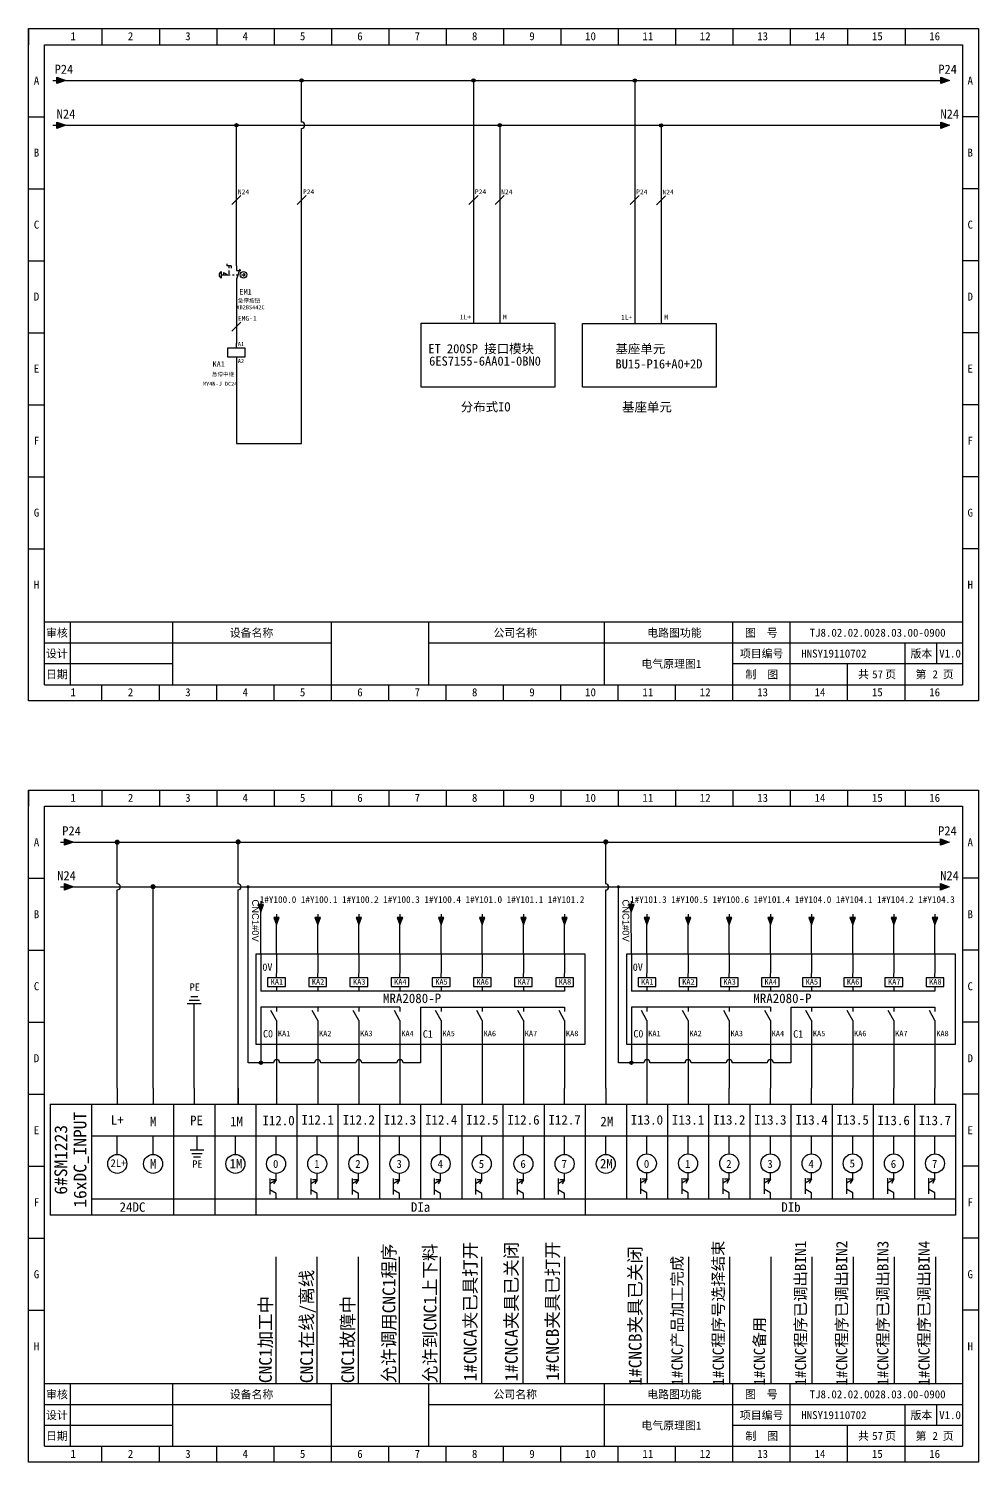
# Model space of a CAD drawing. Header units: millimetres. Extents: x 914 to 910632, y -176 to 682692.
# Drawn here: x 3571.5 to 3868.5, y 3539.4 to 3987.4 of the extents above; entities that cross this region are included whole.
import ezdxf
from ezdxf.enums import TextEntityAlignment as Align

# ---------------------------------------------------------------- set-up
doc = ezdxf.new("R2010")
doc.units = ezdxf.units.MM
doc.layers.add('0 @ 1', color=7, linetype='Continuous')
doc.layers.add('EPLAN300', color=5, linetype='Continuous', lineweight=25)
doc.layers.add('EPLAN311', color=1, linetype='Continuous', lineweight=25)
doc.styles.get("Standard").update_dxf_attribs({"font": 'arial.ttf'})
doc.styles.add('宋体', font='')
doc.styles.get('宋体').set_extended_font_data('宋体')

# ---------------------------------------------------------------- blocks, each defined once
blk = doc.blocks.new('EPLSYM_LibrarySPECIAL_Symbol8_Variant0_Placement1')
at = {"linetype": 'Continuous', "lineweight": 25, "ltscale": 4}
blk.add_hatch(color=1, dxfattribs=at).paths.add_polyline_path([(-0.75, 1), (2, 0), (-0.75, -1)], flags=0)
at = {"color": 1, "linetype": 'Continuous', "lineweight": 25, "ltscale": 4}
blk.add_line((-2, 0), (-0.75, 0), dxfattribs=at)
blk.add_lwpolyline([(-0.75, 1), (2, 0), (-0.75, -1)], close=True, dxfattribs=at)
at = {"color": 5}
blk.add_attdef('70_20010', text='', height=2.85, dxfattribs=at).set_placement((3, 0), align=Align.MIDDLE_LEFT)
at = {"color": 73}
for tag, p in [('70_24350', (33.76, 0)), ('70_24300', (72.31, 0))]:
    blk.add_attdef(tag, text='', height=2.06, dxfattribs=at).set_placement(p, align=Align.MIDDLE_LEFT)
blk = doc.blocks.new('*U235')
blk.add_line((0, 0.14), (0, 5.8))
blk.add_circle((0, -2.83), 2.97)
blk = doc.blocks.new('*U236')
at = {"color": 0, "linetype": 'ByBlock', "lineweight": -2, "transparency": 16777216}
for p in [(0, 0), (12.87, 0)]:
    blk.add_blockref('*U235', p, dxfattribs=at)
blk = doc.blocks.new('急停按钮')
at = {"layer": 'EPLAN300', "color": 5, "linetype": 'Continuous', "lineweight": 25, "ltscale": 4}
for p, q in [((-3.04, 6.3), (-3.04, 5.6)), ((-1.64, 5.6), (-3.04, 5.6)), ((-2.34, 4.9), (-2.34, 5.6)), ((-1.64, 5.6), (-1.64, 4.9)), ((1.05, 4.55), (0, 1.4)), ((-4.79, 3.85), (-4.79, 1.75)), ((-4.79, 2.8), (-1.99, 2.8)), ((-4.09, 3.5), (-2.69, 2.8)), ((-4.09, 3.5), (-4.09, 2.8)), ((-2.34, 3.15), (-2.34, 4.2)), ((-1.29, 2.8), (-0.76, 2.8)), ((-0.06, 2.8), (0.46, 2.8)), ((0, 4.2), (1.4, 4.2)), ((1.62, 2.8), (2.8, 2.8)), ((2.27, 3.32), (2.8, 2.8)), ((2.8, 2.8), (2.27, 2.27))]:
    blk.add_line(p, q, dxfattribs=at)
at = {"layer": 'EPLAN300', "color": 5, "linetype": 'Continuous', "lineweight": 25}
for p, q in [((0, 5.6), (0, 4.2)), ((0, 1.4), (0, 0))]:
    blk.add_line(p, q, dxfattribs=at)
at = {"layer": 'EPLAN300', "color": 5, "linetype": 'Continuous', "lineweight": 25, "ltscale": 4}
blk.add_circle((2.21, 2.8), 1.05, dxfattribs=at)
blk.add_arc((-4.37, 2.8), 1.13, 111.5448, 248.4552, dxfattribs=at)
at = {"color": 0, "style": '宋体'}
for tag, p in [('01', (0.42, 4.87)), ('02', (0.42, -0.54)), ('04', (0.42, -9.16)), ('05', (0.42, -11.32))]:
    blk.add_attdef(tag, p, '', height=1.26, dxfattribs=at)
at = {"color": 5, "style": '宋体'}
blk.add_attdef('03', (0.42, -7.01), '', height=1.75, dxfattribs=at)
blk = doc.blocks.new('继电器线圈')
at = {"color": 5, "linetype": 'Continuous', "lineweight": 25}
for p, q in [((0, 4.2), (0, 5.6)), ((0, 1.4), (0, 0))]:
    blk.add_line(p, q, dxfattribs=at)
blk.add_lwpolyline([(-2.8, 1.4), (2.8, 1.4), (2.8, 4.2), (-2.8, 4.2)], close=True, dxfattribs=at)
at = {"color": 0, "style": '宋体'}
for tag, p in [('01', (0.42, 4.87)), ('02', (0.42, -0.54)), ('04', (0.65, -7)), ('05', (0.65, -9.16))]:
    blk.add_attdef(tag, p, '', height=1.26, dxfattribs=at)
at = {"color": 5, "style": '宋体'}
blk.add_attdef('03', (0.42, -4.85), '', height=1.75, dxfattribs=at)
blk = doc.blocks.new('常开触点')
at = {"color": 5, "linetype": 'Continuous', "lineweight": 25}
for p, q in [((0, 0), (0, -1.39)), ((0, 0), (0, -1.39)), ((0, -4.16), (0, -5.54)), ((0, -4.16), (0, -5.54))]:
    blk.add_line(p, q, dxfattribs=at)
at = {"color": 5, "linetype": 'Continuous', "lineweight": 25, "ltscale": 4}
blk.add_line((0, -4.16), (-1.73, -1.04), dxfattribs=at)
blk.add_line((0, -4.16), (-1.73, -1.04), dxfattribs=at)
at = {"color": 0}
blk.add_attdef('13', text='', height=1.25, dxfattribs=at).set_placement((0.42, -0.97), align=Align.BOTTOM_LEFT)
blk.add_attdef('14', text='', height=1.25, dxfattribs=at).set_placement((0.42, -4.82), align=Align.TOP_LEFT)
at = {"color": 5, "style": '宋体'}
blk.add_attdef('KA', (0.42, -9.12), '', height=1.74, dxfattribs=at)
blk = doc.blocks.new('继电器模组8')
for p, q in [((-4.87, 28.09), (-4.87, 16.54)), ((0, 28.09), (0, 22.09)), ((12.87, 28.09), (12.87, 22.09)), ((25.74, 28.09), (25.74, 22.09)), ((38.61, 28.09), (38.61, 22.09)), ((51.48, 28.09), (51.48, 22.09)), ((64.35, 28.09), (64.35, 22.09)), ((77.22, 28.09), (77.22, 22.09)), ((90.09, 28.09), (90.09, 22.09)), ((-4.87, 11.54), (-4.87, 0)), ((45.05, 11.54), (45.05, 0)), ((0, 6), (0, 0)), ((12.87, 6), (12.87, 0)), ((25.74, 6), (25.74, 0)), ((38.61, 6), (38.61, 0)), ((51.48, 6), (51.48, 0)), ((64.35, 6), (64.35, 0)), ((77.22, 6), (77.22, 0)), ((90.09, 6), (90.09, 0))]:
    blk.add_line(p, q)
at = {"linetype": 'ByBlock'}
for p, q in [((90.09, 16.54), (-4.87, 16.54)), ((38.61, 11.54), (-4.87, 11.54)), ((45.05, 11.54), (90.09, 11.54))]:
    blk.add_line(p, q, dxfattribs=at)
blk.add_lwpolyline([(-6.43, 0), (96.53, 0), (96.53, 28.09), (-6.43, 28.09)], close=True, dxfattribs=at)
ref = blk.add_blockref('继电器线圈', (0, 16.54), dxfattribs=dict(xscale=0.99, yscale=0.99, zscale=0.99))
ref.add_attrib('03', 'KA1', (-1.83, 18.56), dxfattribs={"color": 5, "height": 1.736, "style": '宋体'})
ref = blk.add_blockref('继电器线圈', (12.87, 16.54), dxfattribs=dict(xscale=0.99, yscale=0.99, zscale=0.99))
ref.add_attrib('03', 'KA2', (11.04, 18.56), dxfattribs={"color": 5, "height": 1.736, "style": '宋体'})
ref = blk.add_blockref('继电器线圈', (25.74, 16.54), dxfattribs=dict(xscale=0.99, yscale=0.99, zscale=0.99))
ref.add_attrib('03', 'KA3', (23.91, 18.56), dxfattribs={"color": 5, "height": 1.736, "style": '宋体'})
ref = blk.add_blockref('继电器线圈', (38.61, 16.54), dxfattribs=dict(xscale=0.99, yscale=0.99, zscale=0.99))
ref.add_attrib('03', 'KA4', (36.78, 18.56), dxfattribs={"color": 5, "height": 1.736, "style": '宋体'})
ref = blk.add_blockref('继电器线圈', (51.48, 16.54), dxfattribs=dict(xscale=0.99, yscale=0.99, zscale=0.99))
ref.add_attrib('03', 'KA5', (49.65, 18.56), dxfattribs={"color": 5, "height": 1.736, "style": '宋体'})
ref = blk.add_blockref('继电器线圈', (64.35, 16.54), dxfattribs=dict(xscale=0.99, yscale=0.99, zscale=0.99))
ref.add_attrib('03', 'KA6', (62.52, 18.56), dxfattribs={"color": 5, "height": 1.736, "style": '宋体'})
ref = blk.add_blockref('继电器线圈', (77.22, 16.54), dxfattribs=dict(xscale=0.99, yscale=0.99, zscale=0.99))
ref.add_attrib('03', 'KA7', (75.39, 18.56), dxfattribs={"color": 5, "height": 1.736, "style": '宋体'})
ref = blk.add_blockref('继电器线圈', (90.09, 16.54), dxfattribs=dict(xscale=0.99, yscale=0.99, zscale=0.99))
ref.add_attrib('03', 'KA8', (88.26, 18.56), dxfattribs={"color": 5, "height": 1.736, "style": '宋体'})
ref = blk.add_blockref('常开触点', (0, 11.54), dxfattribs=at)
ref.add_attrib('KA', 'KA1', (0.41, 2.43), dxfattribs={"color": 5, "height": 1.736, "style": '宋体'})
ref = blk.add_blockref('常开触点', (12.87, 11.54), dxfattribs=at)
ref.add_attrib('KA', 'KA2', (13.28, 2.43), dxfattribs={"color": 5, "height": 1.736, "style": '宋体'})
ref = blk.add_blockref('常开触点', (25.74, 11.54), dxfattribs=at)
ref.add_attrib('KA', 'KA3', (26.15, 2.43), dxfattribs={"color": 5, "height": 1.736, "style": '宋体'})
ref = blk.add_blockref('常开触点', (38.61, 11.54), dxfattribs=at)
ref.add_attrib('KA', 'KA4', (39.02, 2.43), dxfattribs={"color": 5, "height": 1.736, "style": '宋体'})
ref = blk.add_blockref('常开触点', (51.48, 11.54), dxfattribs=at)
ref.add_attrib('KA', 'KA5', (51.89, 2.43), dxfattribs={"color": 5, "height": 1.736, "style": '宋体'})
ref = blk.add_blockref('常开触点', (64.35, 11.54), dxfattribs=at)
ref.add_attrib('KA', 'KA6', (64.76, 2.43), dxfattribs={"color": 5, "height": 1.736, "style": '宋体'})
ref = blk.add_blockref('常开触点', (77.22, 11.54), dxfattribs=at)
ref.add_attrib('KA', 'KA7', (77.63, 2.43), dxfattribs={"color": 5, "height": 1.736, "style": '宋体'})
ref = blk.add_blockref('常开触点', (90.09, 11.54), dxfattribs=at)
ref.add_attrib('KA', 'KA8', (90.5, 2.43), dxfattribs={"color": 5, "height": 1.736, "style": '宋体'})
at = {"style": '宋体'}
for s, width, insert, char_height, attachment_point in [('0V', 3.0901, (-4.42, 25.18), 2.31, 1), ('MRA2080-P', 2.5259, (42.38, 14.25), 2.97, 5), ('C0', 3.0901, (-4.24, 4.36), 2.31, 1), ('C1', 3.0901, (45.74, 4.3), 2.31, 1)]:
    blk.add_mtext_dynamic_manual_height_columns(s, width=width, gutter_width=12.5, heights=[0], dxfattribs=dict(at, insert=insert, char_height=char_height, attachment_point=attachment_point))
blk = doc.blocks.new('箭头下')
at = {"layer": 'EPLAN311', "linetype": 'Continuous', "lineweight": 25, "ltscale": 4}
blk.add_hatch(color=1, dxfattribs=at).paths.add_polyline_path([(-0.7, -0.875), (0, -2.8), (0.7, -0.875)], flags=0)
at = {"layer": 'EPLAN311', "color": 1, "linetype": 'Continuous', "lineweight": 25, "ltscale": 4}
blk.add_line((0, 0), (0, -0.875), dxfattribs=at)
blk.add_lwpolyline([(-0.7, -0.875), (0, -2.8), (0.7, -0.875)], close=True, dxfattribs=at)
at = {"color": 5}
blk.add_attdef('70_20010', text='', height=1.7535, dxfattribs=at).set_placement((0, -3.8507), align=Align.TOP_CENTER)
blk = doc.blocks.new('*U388')
blk.add_line((-2.5, 0), (2.5, 0))
blk = doc.blocks.new('*U389')
at = {"color": 0, "linetype": 'ByBlock', "lineweight": -2, "transparency": 16777216}
for p in [(0, 0), (0, -22.5), (0, -45), (0, -67.5), (0, -90), (0, -112.5), (0, -135)]:
    blk.add_blockref('*U388', p, dxfattribs=at)
blk = doc.blocks.new('*U390')
blk.add_line((-2.5, 0), (2.5, 0))
blk = doc.blocks.new('*U391')
at = {"color": 0, "linetype": 'ByBlock', "lineweight": -2, "transparency": 16777216}
for p in [(0, 0), (0, -22.5), (0, -45), (0, -67.5), (0, -90), (0, -112.5), (0, -135)]:
    blk.add_blockref('*U390', p, dxfattribs=at)
blk = doc.blocks.new('制图图框')
for p, q in [((-2700.08, 789.32), (-2403.08, 789.32)), ((-2700.08, 579.32), (-2700.08, 789.32)), ((-2700.08, 789.32), (-2700.08, 784.32)), ((-2700.08, 789.32), (-2695.08, 789.32)), ((-2677.15, 789.32), (-2677.15, 784.32)), ((-2659.21, 789.32), (-2659.21, 784.32)), ((-2641.27, 789.32), (-2641.27, 784.32)), ((-2623.33, 789.32), (-2623.33, 784.32)), ((-2605.4, 789.32), (-2605.4, 784.32)), ((-2587.46, 789.32), (-2587.46, 784.32)), ((-2569.52, 789.32), (-2569.52, 784.32)), ((-2551.58, 789.32), (-2551.58, 784.32)), ((-2533.65, 789.32), (-2533.65, 784.32)), ((-2515.71, 789.32), (-2515.71, 784.32)), ((-2497.77, 789.32), (-2497.77, 784.32)), ((-2479.83, 789.32), (-2479.83, 784.32)), ((-2461.9, 789.32), (-2461.9, 784.32)), ((-2443.96, 789.32), (-2443.96, 784.32)), ((-2426.02, 789.32), (-2426.02, 784.32)), ((-2403.08, 789.32), (-2403.08, 579.32)), ((-2403.08, 789.32), (-2403.08, 784.32)), ((-2695.08, 784.32), (-2408.08, 784.32)), ((-2695.08, 584.32), (-2695.08, 784.32)), ((-2408.08, 784.32), (-2408.08, 584.32)), ((-2408.08, 603.82), (-2695.08, 603.82)), ((-2687.08, 603.82), (-2687.08, 584.32)), ((-2655.08, 603.82), (-2655.08, 584.32)), ((-2655.08, 603.82), (-2655.08, 584.32)), ((-2605.4, 579.32), (-2605.4, 603.82)), ((-2575.08, 603.82), (-2575.08, 584.32)), ((-2575.08, 603.82), (-2575.08, 584.32)), ((-2575.08, 603.82), (-2575.08, 584.32)), ((-2520.08, 603.82), (-2520.08, 584.32)), ((-2479.83, 579.32), (-2479.83, 603.82)), ((-2461.9, 579.32), (-2461.9, 603.82)), ((-2655.08, 597.32), (-2695.08, 597.32)), ((-2605.4, 597.32), (-2655.08, 597.32)), ((-2408.08, 597.32), (-2575.08, 597.32)), ((-2426.02, 579.32), (-2426.02, 597.32)), ((-2416.18, 597.32), (-2416.18, 590.82)), ((-2655.08, 590.82), (-2695.08, 590.82)), ((-2408.08, 590.82), (-2479.83, 590.82)), ((-2443.96, 579.32), (-2443.96, 590.82)), ((-2695.08, 584.32), (-2408.08, 584.32)), ((-2677.15, 579.32), (-2677.15, 584.32)), ((-2659.21, 579.32), (-2659.21, 584.32)), ((-2641.27, 579.32), (-2641.27, 584.32)), ((-2623.33, 579.32), (-2623.33, 584.32)), ((-2587.46, 579.32), (-2587.46, 584.32)), ((-2569.52, 579.32), (-2569.52, 584.32)), ((-2551.58, 579.32), (-2551.58, 584.32)), ((-2533.65, 579.32), (-2533.65, 584.32)), ((-2515.71, 579.32), (-2515.71, 584.32)), ((-2497.77, 579.32), (-2497.77, 584.32)), ((-2403.08, 579.32), (-2700.08, 579.32))]:
    blk.add_line(p, q)
blk.add_blockref('*U389', (-2697.58, 761.82))
at = {"xscale": -1}
blk.add_blockref('*U391', (-2405.58, 761.82), dxfattribs=at)
at = {"style": '宋体'}
for s, p in [('1', (-2687.01, 785.71)), ('2', (-2669.07, 785.71)), ('3', (-2651.13, 785.71)), ('4', (-2633.2, 785.71)), ('5', (-2615.26, 785.71)), ('6', (-2597.32, 785.71)), ('7', (-2579.38, 785.71)), ('8', (-2561.45, 785.71)), ('9', (-2543.51, 785.71)), ('10', (-2526.07, 785.71)), ('11', (-2508.13, 785.71)), ('12', (-2490.2, 785.71)), ('13', (-2472.26, 785.71)), ('14', (-2454.32, 785.71)), ('15', (-2436.38, 785.71)), ('16', (-2418.45, 785.71)), ('A', (-2698.47, 771.84)), ('A', (-2406.47, 771.84)), ('B', (-2698.47, 749.34)), ('B', (-2406.47, 749.34)), ('C', (-2698.47, 726.84)), ('C', (-2406.47, 726.84)), ('D', (-2698.47, 704.34)), ('D', (-2406.47, 704.34)), ('E', (-2698.47, 681.84)), ('E', (-2406.47, 681.84)), ('F', (-2698.47, 659.34)), ('F', (-2406.47, 659.34)), ('G', (-2698.47, 636.84)), ('G', (-2406.47, 636.84)), ('H', (-2698.47, 614.34)), ('H', (-2406.47, 614.34)), ('审核', (-2694.65, 599.29)), ('设备名称', (-2637.2, 599.28)), ('公司名称', (-2554.73, 599.29)), ('电路图功能', (-2506.66, 599.29)), ('图  号', (-2476.05, 599.3)), ('设计', (-2694.66, 592.79)), ('项目编号', (-2477.68, 592.79)), ('版本', (-2424.3, 592.79)), ('日期', (-2694.66, 586.29)), ('制  图', (-2475.91, 586.28)), ('共   页', (-2440.72, 586.31)), ('第   页', (-2422.72, 586.3)), ('1', (-2687.01, 580.71)), ('2', (-2669.07, 580.71)), ('3', (-2651.13, 580.71)), ('4', (-2633.2, 580.71)), ('5', (-2615.26, 580.71)), ('6', (-2597.32, 580.71)), ('7', (-2579.38, 580.71)), ('8', (-2561.45, 580.71)), ('9', (-2543.51, 580.71)), ('10', (-2526.07, 580.71)), ('11', (-2508.13, 580.71)), ('12', (-2490.2, 580.71)), ('13', (-2472.26, 580.71)), ('14', (-2454.32, 580.71)), ('15', (-2436.38, 580.71)), ('16', (-2418.45, 580.71))]:
    blk.add_text(s, height=2.5, dxfattribs=at).set_placement(p)

msp = doc.modelspace()

# ---------------------------------------------------------------- hatches: boundary and pattern name
at = {"layer": 'EPLAN311', "ltscale": 4}
h = msp.add_hatch(color=1, dxfattribs=at)
edge = h.paths.add_edge_path()
edge.add_arc((3656.858, 3971.241), 0.52, 0, 360)
h = msp.add_hatch(color=1, dxfattribs=at)
edge = h.paths.add_edge_path()
edge.add_arc((3710.623, 3971.24), 0.52, 0, 360)
h = msp.add_hatch(color=1, dxfattribs=at)
edge = h.paths.add_edge_path()
edge.add_arc((3761.06, 3971.2), 0.52, 0, 360)
h = msp.add_hatch(color=1, dxfattribs=at)
edge = h.paths.add_edge_path()
edge.add_arc((3636.492, 3957.236), 0.52, 0, 360)
h = msp.add_hatch(color=1, dxfattribs=at)
edge = h.paths.add_edge_path()
edge.add_arc((3718.85, 3957.236), 0.52, 0, 360)
h = msp.add_hatch(color=1, dxfattribs=at)
edge = h.paths.add_edge_path()
edge.add_arc((3769.288, 3957.196), 0.52, 0, 360)
h = msp.add_hatch(color=0, dxfattribs=at)
edge = h.paths.add_edge_path()
edge.add_arc((3599.216, 3733.188), 0.81, 0, 360)
h = msp.add_hatch(color=0, dxfattribs=at)
edge = h.paths.add_edge_path()
edge.add_arc((3636.999, 3733.286), 0.81, 0, 360)
h = msp.add_hatch(color=0, dxfattribs=at)
edge = h.paths.add_edge_path()
edge.add_arc((3751.979, 3733.282), 0.81, 0, 360)
h = msp.add_hatch(color=0, dxfattribs=at)
edge = h.paths.add_edge_path()
edge.add_arc((3610.41, 3719.288), 0.81, 0, 360)
h = msp.add_hatch(color=1, dxfattribs=at)
edge = h.paths.add_edge_path()
edge.add_arc((3640.119, 3719.244), 0.52, 0, 360)
h = msp.add_hatch(color=1, dxfattribs=at)
edge = h.paths.add_edge_path()
edge.add_arc((3755.949, 3719.244), 0.52, 0, 360)
h = msp.add_hatch(color=0, dxfattribs=at)
edge = h.paths.add_edge_path()
edge.add_arc((3644.152, 3664.276), 0.52, 0, 360)
h = msp.add_hatch(color=0, dxfattribs=at)
edge = h.paths.add_edge_path()
edge.add_arc((3759.982, 3664.276), 0.52, 0, 360)

# ---------------------------------------------------------------- linework, layer by layer
at = {"color": 0}
for p, q in [((3583.09, 3971.243), (3855.471, 3971.236)), ((3710.623, 3971.24), (3710.617, 3895.351)), ((3761.06, 3971.2), (3761.055, 3895.312)), ((3583.109, 3957.236), (3855.471, 3957.236)), ((3585.502, 3733.25), (3855.406, 3733.25)), ((3599.214, 3720.205), (3599.214, 3733.23)), ((3637.003, 3720.205), (3637.003, 3733.241)), ((3751.984, 3720.201), (3751.984, 3733.238)), ((3585.484, 3719.243), (3855.406, 3719.25)), ((3599.214, 3656.307), (3599.214, 3718.295)), ((3610.414, 3656.307), (3610.414, 3719.244)), ((3610.414, 3656.469), (3610.414, 3718.454)), ((3637.003, 3656.31), (3637.003, 3718.295)), ((3644.152, 3698.224), (3644.151, 3711.381)), ((3759.982, 3698.224), (3759.981, 3711.381)), ((3649.022, 3698.225), (3649.022, 3707.328)), ((3661.892, 3698.225), (3661.892, 3707.328)), ((3674.762, 3698.225), (3674.762, 3707.328)), ((3687.632, 3698.225), (3687.632, 3707.328)), ((3700.502, 3698.225), (3700.502, 3707.328)), ((3713.372, 3698.225), (3713.372, 3707.328)), ((3726.242, 3698.225), (3726.242, 3707.328)), ((3739.112, 3698.225), (3739.112, 3707.328)), ((3764.852, 3698.225), (3764.852, 3707.328)), ((3777.722, 3698.225), (3777.722, 3707.328)), ((3790.592, 3698.225), (3790.592, 3707.328)), ((3803.462, 3698.225), (3803.462, 3707.328)), ((3816.332, 3698.225), (3816.332, 3707.328)), ((3829.202, 3698.225), (3829.202, 3707.328)), ((3842.072, 3698.225), (3842.072, 3707.328)), ((3854.942, 3698.225), (3854.942, 3707.328)), ((3623.284, 3656.307), (3623.284, 3682.796)), ((3644.152, 3670.139), (3644.152, 3664.276)), ((3649.024, 3670.139), (3649.024, 3656.307)), ((3661.894, 3670.139), (3661.894, 3656.307)), ((3674.764, 3670.139), (3674.764, 3656.307)), ((3687.634, 3670.139), (3687.634, 3656.307)), ((3694.069, 3670.139), (3694.069, 3664.276)), ((3700.504, 3670.139), (3700.504, 3656.307)), ((3713.374, 3670.139), (3713.374, 3656.307)), ((3726.244, 3670.139), (3726.244, 3656.307)), ((3739.114, 3670.139), (3739.114, 3656.307)), ((3759.982, 3670.139), (3759.982, 3664.276)), ((3764.854, 3670.139), (3764.854, 3656.307)), ((3777.724, 3670.139), (3777.724, 3656.307)), ((3790.594, 3670.139), (3790.594, 3656.307)), ((3803.464, 3670.139), (3803.464, 3656.307)), ((3809.899, 3670.139), (3809.899, 3664.276)), ((3816.334, 3670.139), (3816.334, 3656.307)), ((3829.204, 3670.139), (3829.204, 3656.307)), ((3842.074, 3670.139), (3842.074, 3656.307)), ((3854.944, 3670.139), (3854.944, 3656.307)), ((3648.069, 3664.276), (3640.121, 3664.276)), ((3660.939, 3664.276), (3649.979, 3664.276)), ((3673.809, 3664.276), (3662.849, 3664.276)), ((3686.679, 3664.276), (3675.719, 3664.276)), ((3694.069, 3664.276), (3688.589, 3664.276)), ((3763.899, 3664.276), (3755.951, 3664.276)), ((3776.769, 3664.276), (3765.809, 3664.276)), ((3789.639, 3664.276), (3778.679, 3664.276)), ((3802.509, 3664.276), (3791.549, 3664.276)), ((3809.899, 3664.276), (3804.419, 3664.276)), ((3599.214, 3656.307), (3599.214, 3651.357)), ((3599.214, 3656.307), (3599.214, 3651.357)), ((3610.414, 3656.307), (3610.414, 3651.357)), ((3610.414, 3656.307), (3610.414, 3651.357)), ((3623.284, 3656.307), (3623.284, 3651.357)), ((3637.003, 3656.31), (3637.003, 3651.36)), ((3637.003, 3651.36), (3637.003, 3656.31)), ((3649.024, 3656.307), (3649.024, 3651.357)), ((3661.894, 3656.307), (3661.894, 3651.357)), ((3674.764, 3656.307), (3674.764, 3651.357)), ((3687.634, 3656.307), (3687.634, 3651.357)), ((3700.504, 3656.307), (3700.504, 3651.357)), ((3713.374, 3656.307), (3713.374, 3651.357)), ((3726.244, 3656.307), (3726.244, 3651.357)), ((3739.114, 3651.357), (3739.114, 3656.307)), ((3751.984, 3656.307), (3751.984, 3651.357)), ((3751.984, 3656.307), (3751.984, 3651.357)), ((3764.854, 3656.307), (3764.854, 3651.357)), ((3777.724, 3656.307), (3777.724, 3651.357)), ((3790.594, 3651.357), (3790.594, 3656.307)), ((3803.464, 3651.357), (3803.464, 3656.307)), ((3816.334, 3651.357), (3816.334, 3656.307)), ((3829.204, 3651.357), (3829.204, 3656.307)), ((3842.074, 3651.357), (3842.074, 3656.307)), ((3854.944, 3651.357), (3854.944, 3656.307)), ((3578.239, 3651.357), (3861.379, 3651.357)), ((3578.239, 3651.357), (3578.239, 3616.707)), ((3591.109, 3651.357), (3591.109, 3616.707)), ((3616.849, 3651.357), (3616.849, 3616.707)), ((3629.719, 3651.357), (3629.719, 3616.707)), ((3642.589, 3651.357), (3642.589, 3616.707)), ((3655.459, 3621.657), (3655.459, 3651.357)), ((3668.329, 3621.657), (3668.329, 3651.357)), ((3681.199, 3651.357), (3681.199, 3621.657)), ((3694.069, 3651.357), (3694.069, 3621.657)), ((3706.939, 3651.357), (3706.939, 3621.657)), ((3719.809, 3651.357), (3719.809, 3621.635)), ((3732.679, 3651.357), (3732.679, 3621.657)), ((3745.549, 3651.357), (3745.549, 3616.707)), ((3758.419, 3651.357), (3758.419, 3621.657)), ((3771.289, 3651.357), (3771.289, 3621.657)), ((3784.159, 3651.357), (3784.159, 3621.657)), ((3797.029, 3651.357), (3797.029, 3621.657)), ((3809.899, 3651.357), (3809.899, 3621.657)), ((3822.769, 3651.357), (3822.769, 3621.657)), ((3835.639, 3651.357), (3835.639, 3621.657)), ((3848.509, 3651.357), (3848.509, 3621.657)), ((3861.379, 3651.357), (3861.379, 3616.707)), ((3591.109, 3641.457), (3861.379, 3641.457)), ((3599.214, 3635.647), (3599.214, 3641.457)), ((3610.414, 3635.647), (3610.414, 3641.457)), ((3624.133, 3641.46), (3624.133, 3637.045)), ((3636.154, 3635.647), (3636.154, 3641.457)), ((3648.868, 3635.647), (3648.868, 3641.297)), ((3661.738, 3635.647), (3661.738, 3641.297)), ((3674.608, 3635.647), (3674.608, 3641.297)), ((3687.478, 3635.647), (3687.478, 3641.297)), ((3700.348, 3635.647), (3700.348, 3641.297)), ((3713.218, 3635.647), (3713.218, 3641.297)), ((3726.244, 3635.647), (3726.244, 3641.297)), ((3739.114, 3635.647), (3739.114, 3641.297)), ((3751.984, 3635.647), (3751.984, 3641.457)), ((3764.854, 3635.806), (3764.854, 3641.457)), ((3777.724, 3635.806), (3777.724, 3641.457)), ((3790.594, 3635.806), (3790.594, 3641.457)), ((3803.464, 3635.806), (3803.464, 3641.457)), ((3816.334, 3635.806), (3816.334, 3641.457)), ((3829.204, 3635.806), (3829.204, 3641.457)), ((3648.868, 3627.727), (3648.868, 3629.707)), ((3661.738, 3627.727), (3661.738, 3629.707)), ((3674.608, 3627.727), (3674.608, 3629.707)), ((3687.478, 3627.727), (3687.478, 3629.707)), ((3700.348, 3627.727), (3700.348, 3629.707)), ((3713.218, 3627.727), (3713.218, 3629.707)), ((3726.244, 3627.727), (3726.244, 3629.707)), ((3739.114, 3627.727), (3739.114, 3629.707)), ((3764.854, 3627.886), (3764.854, 3629.866)), ((3777.724, 3627.886), (3777.724, 3629.866)), ((3790.594, 3627.886), (3790.594, 3629.866)), ((3803.464, 3627.886), (3803.464, 3629.866)), ((3816.334, 3627.886), (3816.334, 3629.866)), ((3829.204, 3627.886), (3829.204, 3629.866)), ((3842.074, 3627.886), (3842.074, 3629.866)), ((3854.944, 3627.886), (3854.944, 3629.866)), ((3646.888, 3628.077), (3646.888, 3623.127)), ((3646.888, 3626.586), (3648.868, 3627.727)), ((3648.868, 3623.477), (3646.888, 3624.605)), ((3648.868, 3627.727), (3647.383, 3627.727)), ((3648.868, 3627.727), (3648.124, 3626.442)), ((3659.758, 3628.077), (3659.758, 3623.127)), ((3659.758, 3626.586), (3661.738, 3627.727)), ((3661.738, 3623.477), (3659.758, 3624.605)), ((3661.738, 3627.727), (3660.253, 3627.727)), ((3661.738, 3627.727), (3660.994, 3626.442)), ((3672.628, 3628.077), (3672.628, 3623.127)), ((3672.628, 3626.586), (3674.608, 3627.727)), ((3674.608, 3623.477), (3672.628, 3624.605)), ((3674.608, 3627.727), (3673.123, 3627.727)), ((3674.608, 3627.727), (3673.864, 3626.442)), ((3685.498, 3628.077), (3685.498, 3623.127)), ((3685.498, 3626.586), (3687.478, 3627.727)), ((3687.478, 3623.477), (3685.498, 3624.605)), ((3687.478, 3627.727), (3685.993, 3627.727)), ((3687.478, 3627.727), (3686.734, 3626.442)), ((3698.368, 3628.077), (3698.368, 3623.127)), ((3698.368, 3626.586), (3700.348, 3627.727)), ((3700.348, 3623.477), (3698.368, 3624.605)), ((3700.348, 3627.727), (3698.863, 3627.727)), ((3700.348, 3627.727), (3699.604, 3626.442)), ((3711.238, 3628.077), (3711.238, 3623.127)), ((3711.238, 3626.586), (3713.218, 3627.727)), ((3713.218, 3623.477), (3711.238, 3624.605)), ((3713.218, 3627.727), (3711.733, 3627.727)), ((3713.218, 3627.727), (3712.474, 3626.442)), ((3724.264, 3628.077), (3724.264, 3623.127)), ((3724.264, 3626.586), (3726.244, 3627.727)), ((3726.244, 3623.477), (3724.264, 3624.605)), ((3726.244, 3627.727), (3724.759, 3627.727)), ((3726.244, 3627.727), (3725.499, 3626.442)), ((3737.134, 3628.077), (3737.134, 3623.127)), ((3737.134, 3626.586), (3739.114, 3627.727)), ((3739.114, 3623.477), (3737.134, 3624.605)), ((3739.114, 3627.727), (3737.629, 3627.727)), ((3739.114, 3627.727), (3738.369, 3626.442)), ((3762.874, 3628.236), (3762.874, 3623.286)), ((3762.874, 3626.746), (3764.854, 3627.886)), ((3764.854, 3623.637), (3762.874, 3624.764)), ((3764.854, 3627.886), (3763.369, 3627.886)), ((3764.854, 3627.886), (3764.109, 3626.602)), ((3775.744, 3628.236), (3775.744, 3623.286)), ((3775.744, 3626.746), (3777.724, 3627.886)), ((3777.724, 3623.637), (3775.744, 3624.764)), ((3777.724, 3627.886), (3776.239, 3627.886)), ((3777.724, 3627.886), (3776.979, 3626.602)), ((3788.614, 3628.236), (3788.614, 3623.286)), ((3788.614, 3626.746), (3790.594, 3627.886)), ((3790.594, 3623.637), (3788.614, 3624.764)), ((3790.594, 3627.886), (3789.109, 3627.886)), ((3790.594, 3627.886), (3789.849, 3626.602)), ((3801.484, 3628.236), (3801.484, 3623.286)), ((3801.484, 3626.746), (3803.464, 3627.886)), ((3803.464, 3623.637), (3801.484, 3624.764)), ((3803.464, 3627.886), (3801.979, 3627.886)), ((3803.464, 3627.886), (3802.719, 3626.602)), ((3814.354, 3628.236), (3814.354, 3623.286)), ((3814.354, 3626.746), (3816.334, 3627.886)), ((3816.334, 3623.637), (3814.354, 3624.764)), ((3816.334, 3627.886), (3814.849, 3627.886)), ((3816.334, 3627.886), (3815.589, 3626.602)), ((3827.224, 3628.236), (3827.224, 3623.286)), ((3827.224, 3626.746), (3829.204, 3627.886)), ((3829.204, 3623.637), (3827.224, 3624.764)), ((3829.204, 3627.886), (3827.719, 3627.886)), ((3829.204, 3627.886), (3828.459, 3626.602)), ((3840.094, 3628.236), (3840.094, 3623.286)), ((3840.094, 3626.746), (3842.074, 3627.886)), ((3842.074, 3623.637), (3840.094, 3624.764)), ((3842.074, 3627.886), (3840.589, 3627.886)), ((3842.074, 3627.886), (3841.329, 3626.602)), ((3852.964, 3628.236), (3852.964, 3623.286)), ((3852.964, 3626.746), (3854.944, 3627.886)), ((3854.944, 3623.637), (3852.964, 3624.764)), ((3854.944, 3627.886), (3853.459, 3627.886)), ((3854.944, 3627.886), (3854.199, 3626.602)), ((3616.849, 3621.657), (3591.109, 3621.657)), ((3624.793, 3621.657), (3616.849, 3621.657)), ((3745.549, 3621.657), (3624.793, 3621.657)), ((3648.868, 3621.657), (3648.868, 3623.477)), ((3661.738, 3621.657), (3661.738, 3623.477)), ((3674.608, 3621.657), (3674.608, 3623.477)), ((3687.478, 3621.657), (3687.478, 3623.477)), ((3700.348, 3621.657), (3700.348, 3623.477)), ((3713.218, 3621.657), (3713.218, 3623.477)), ((3726.244, 3621.657), (3726.244, 3623.477)), ((3739.114, 3621.657), (3739.114, 3623.477)), ((3752.791, 3621.657), (3745.549, 3621.657)), ((3861.379, 3621.657), (3752.791, 3621.657)), ((3764.854, 3621.657), (3764.854, 3623.637)), ((3777.724, 3621.657), (3777.724, 3623.637)), ((3790.594, 3621.657), (3790.594, 3623.637)), ((3803.464, 3621.657), (3803.464, 3623.637)), ((3816.334, 3621.657), (3816.334, 3623.637)), ((3829.204, 3621.657), (3829.204, 3623.637)), ((3842.074, 3621.657), (3842.074, 3623.637)), ((3854.944, 3621.657), (3854.944, 3623.637)), ((3861.379, 3616.707), (3578.239, 3616.707)), ((3648.868, 3563.925), (3648.868, 3603.624)), ((3661.738, 3563.925), (3661.738, 3603.624)), ((3674.608, 3563.925), (3674.608, 3603.624)), ((3687.478, 3563.925), (3687.478, 3603.624)), ((3700.348, 3563.925), (3700.348, 3603.624)), ((3713.218, 3563.925), (3713.218, 3603.624)), ((3726.088, 3603.624), (3726.088, 3563.925)), ((3739.114, 3603.624), (3739.114, 3563.925)), ((3764.964, 3603.624), (3764.964, 3563.925)), ((3777.834, 3603.624), (3777.834, 3563.925)), ((3790.704, 3603.624), (3790.704, 3563.925)), ((3803.574, 3603.624), (3803.574, 3563.925)), ((3816.444, 3603.624), (3816.444, 3563.925)), ((3829.314, 3603.624), (3829.314, 3563.925)), ((3842.184, 3603.624), (3842.184, 3563.925)), ((3855.054, 3603.624), (3855.054, 3563.925))]:
    msp.add_line(p, q, dxfattribs=at)
for p, q in [((3656.858, 3958.236), (3656.858, 3971.241)), ((3636.492, 3913.274), (3636.492, 3957.254)), ((3656.855, 3857.837), (3656.858, 3956.236)), ((3718.85, 3957.236), (3718.85, 3895.351)), ((3769.288, 3957.196), (3769.288, 3895.312)), ((3635.078, 3932.417), (3637.906, 3935.245)), ((3655.443, 3932.455), (3658.271, 3935.284)), ((3709.205, 3932.458), (3712.034, 3935.286)), ((3717.436, 3932.417), (3720.264, 3935.245)), ((3759.643, 3932.418), (3762.472, 3935.246)), ((3767.874, 3932.377), (3770.702, 3935.206)), ((3636.494, 3907.731), (3636.494, 3888.994)), ((3635.08, 3892.893), (3637.908, 3895.722)), ((3636.494, 3883.45), (3636.494, 3857.837)), ((3636.494, 3857.837), (3656.855, 3857.837)), ((3640.121, 3664.276), (3640.119, 3719.244)), ((3640.121, 3664.276), (3640.119, 3719.244)), ((3751.984, 3656.307), (3751.984, 3718.291)), ((3755.951, 3664.276), (3755.949, 3719.244)), ((3755.951, 3664.276), (3755.949, 3719.244)), ((3751.984, 3656.307), (3751.984, 3651.357))]:
    msp.add_line(p, q)
at = {"color": 0, "ltscale": 4}
for p, q in [((3621.128, 3682.796), (3625.44, 3682.796)), ((3621.667, 3683.874), (3624.901, 3683.874)), ((3622.206, 3684.952), (3624.362, 3684.952)), ((3621.977, 3637.045), (3626.289, 3637.045)), ((3622.516, 3635.967), (3625.75, 3635.967)), ((3623.055, 3634.889), (3625.211, 3634.889))]:
    msp.add_line(p, q, dxfattribs=at)
for points in [[(3694.229, 3895.351), (3736.035, 3895.351), (3736.035, 3875.411), (3694.229, 3875.411)], [(3744.667, 3895.312), (3786.473, 3895.312), (3786.473, 3875.371), (3744.667, 3875.371)]]:
    msp.add_lwpolyline(points, close=True)
at = {"color": 0}
for centre in [(3599.214, 3632.677), (3610.414, 3632.677), (3636.154, 3632.677), (3648.868, 3632.677), (3661.738, 3632.677), (3674.608, 3632.677), (3687.478, 3632.677), (3700.348, 3632.677), (3713.218, 3632.677), (3726.244, 3632.677), (3739.114, 3632.677), (3751.984, 3632.677), (3764.854, 3632.836), (3777.724, 3632.836), (3790.594, 3632.836), (3803.464, 3632.836), (3816.334, 3632.836), (3829.204, 3632.836)]:
    msp.add_circle(centre, 2.97, dxfattribs=at)
for centre, radius, start, end in [((3656.858, 3957.236), 1, 269.99994, 89.99994), ((3751.984, 3719.246), 0.955, 270, 90)]:
    msp.add_arc(centre, radius, start, end)
for centre, start, end in [((3599.214, 3719.25), 270, 90), ((3637.003, 3719.25), 270, 90), ((3649.024, 3664.276), 0, 180), ((3661.894, 3664.276), 0, 180), ((3674.764, 3664.276), 0, 180), ((3687.634, 3664.276), 0, 180), ((3764.854, 3664.276), 0, 180), ((3777.724, 3664.276), 0, 180), ((3790.594, 3664.276), 0, 180), ((3803.464, 3664.276), 0, 180)]:
    msp.add_arc(centre, 0.955, start, end, dxfattribs=at)
at = {"layer": 'EPLAN311', "color": 1, "ltscale": 4}
for centre in [(3656.858, 3971.241), (3710.623, 3971.24), (3761.06, 3971.2), (3636.492, 3957.236), (3718.85, 3957.236), (3769.288, 3957.196)]:
    msp.add_circle(centre, 0.52, dxfattribs=at)
at = {"layer": 'EPLAN311', "color": 0, "ltscale": 4}
for centre in [(3644.152, 3664.276), (3759.982, 3664.276)]:
    msp.add_circle(centre, 0.52, dxfattribs=at)

# ---------------------------------------------------------------- block references
for p in [(6271.588, 3198.093), (6271.588, 2960.106)]:
    msp.add_blockref('制图图框', p)
at = {"color": 7}
ref = msp.add_blockref('EPLSYM_LibrarySPECIAL_Symbol8_Variant0_Placement1', (3581.109, 3971.236), dxfattribs=at)
ref.add_attrib('70_20010', 'P24', dxfattribs={"color": 5, "height": 2.8548, "style": '宋体'}).set_placement((3579.624, 3974.736), align=Align.MIDDLE_LEFT)
ref = msp.add_blockref('EPLSYM_LibrarySPECIAL_Symbol8_Variant0_Placement1', (3857.471, 3971.236), dxfattribs=at)
ref.add_attrib('70_20010', 'P24', dxfattribs={"color": 5, "height": 2.8548, "style": '宋体'}).set_placement((3855.987, 3974.736), align=Align.MIDDLE_LEFT)
ref = msp.add_blockref('EPLSYM_LibrarySPECIAL_Symbol8_Variant0_Placement1', (3581.109, 3957.236), dxfattribs=at)
ref.add_attrib('70_20010', 'N24', dxfattribs={"color": 5, "height": 2.8548, "style": '宋体'}).set_placement((3580.282, 3960.749), align=Align.MIDDLE_LEFT)
ref = msp.add_blockref('EPLSYM_LibrarySPECIAL_Symbol8_Variant0_Placement1', (3857.471, 3957.236), dxfattribs=at)
ref.add_attrib('70_20010', 'N24', dxfattribs={"color": 5, "height": 2.8548, "style": '宋体'}).set_placement((3856.644, 3960.749), align=Align.MIDDLE_LEFT)
ref = msp.add_blockref('继电器线圈', (3636.494, 3883.45), dxfattribs=dict(xscale=0.99, yscale=0.99, zscale=0.99))
ref.add_attrib('05', 'MY4N-J DC24', (3626.036, 3875.816), dxfattribs={"color": 0, "height": 1.24989, "style": '宋体'})
ref.add_attrib('04', '急停中继', (3628.808, 3878.79), dxfattribs={"color": 0, "height": 1.2499, "style": '宋体'})
ref.add_attrib('03', 'KA1', (3629.005, 3881.751), dxfattribs={"color": 5, "height": 1.736, "style": '宋体'})
ref.add_attrib('02', 'A2', (3636.91, 3882.921), dxfattribs={"color": 0, "height": 1.2499, "style": '宋体'})
ref.add_attrib('01', 'A1', (3636.91, 3888.274), dxfattribs={"color": 0, "height": 1.2499, "style": '宋体'})
at = {"color": 0}
ref = msp.add_blockref('EPLSYM_LibrarySPECIAL_Symbol8_Variant0_Placement1', (3583.502, 3733.25), dxfattribs=at)
ref.add_attrib('70_20010', 'P24', dxfattribs={"color": 5, "height": 2.8548, "style": '宋体'}).set_placement((3582.018, 3736.75), align=Align.MIDDLE_LEFT)
ref = msp.add_blockref('EPLSYM_LibrarySPECIAL_Symbol8_Variant0_Placement1', (3857.406, 3733.25), dxfattribs=at)
ref.add_attrib('70_20010', 'P24', dxfattribs={"color": 5, "height": 2.8548, "style": '宋体'}).set_placement((3855.922, 3736.749), align=Align.MIDDLE_LEFT)
ref = msp.add_blockref('EPLSYM_LibrarySPECIAL_Symbol8_Variant0_Placement1', (3583.502, 3719.25), dxfattribs=at)
ref.add_attrib('70_20010', 'N24', dxfattribs={"color": 5, "height": 2.8548, "style": '宋体'}).set_placement((3580.442, 3722.762), align=Align.MIDDLE_LEFT)
ref = msp.add_blockref('EPLSYM_LibrarySPECIAL_Symbol8_Variant0_Placement1', (3857.406, 3719.249), dxfattribs=at)
ref.add_attrib('70_20010', 'N24', dxfattribs={"color": 5, "height": 2.8548, "style": '宋体'}).set_placement((3856.58, 3722.762), align=Align.MIDDLE_LEFT)
ref = msp.add_blockref('箭头下', (3644.151, 3714.741), dxfattribs=dict(at, xscale=1.2, yscale=1.2, zscale=1.2))
ref.add_attrib('70_20010', 'CNC1#0V', dxfattribs={"color": 5, "height": 2.1042, "rotation": 270}).set_placement((3643.485, 3708.7), align=Align.TOP_CENTER)
ref = msp.add_blockref('箭头下', (3649.022, 3710.688), dxfattribs=dict(at, xscale=1.2, yscale=1.2, zscale=1.2))
ref.add_attrib('70_20010', '1#Y100.0', dxfattribs={"color": 5, "height": 2.1042, "style": '宋体'}).set_placement((3649.493, 3713.594), align=Align.BOTTOM_CENTER)
ref = msp.add_blockref('箭头下', (3661.892, 3710.688), dxfattribs=dict(at, xscale=1.2, yscale=1.2, zscale=1.2))
ref.add_attrib('70_20010', '1#Y100.1', dxfattribs={"color": 5, "height": 2.1042, "style": '宋体'}).set_placement((3662.363, 3713.594), align=Align.BOTTOM_CENTER)
ref = msp.add_blockref('箭头下', (3674.762, 3710.688), dxfattribs=dict(at, xscale=1.2, yscale=1.2, zscale=1.2))
ref.add_attrib('70_20010', '1#Y100.2', dxfattribs={"color": 5, "height": 2.1042, "style": '宋体'}).set_placement((3675.233, 3713.594), align=Align.BOTTOM_CENTER)
ref = msp.add_blockref('箭头下', (3687.632, 3710.688), dxfattribs=dict(at, xscale=1.2, yscale=1.2, zscale=1.2))
ref.add_attrib('70_20010', '1#Y100.3', dxfattribs={"color": 5, "height": 2.1042, "style": '宋体'}).set_placement((3688.103, 3713.594), align=Align.BOTTOM_CENTER)
ref = msp.add_blockref('箭头下', (3700.502, 3710.688), dxfattribs=dict(at, xscale=1.2, yscale=1.2, zscale=1.2))
ref.add_attrib('70_20010', '1#Y100.4', dxfattribs={"color": 5, "height": 2.1042, "style": '宋体'}).set_placement((3700.973, 3713.594), align=Align.BOTTOM_CENTER)
ref = msp.add_blockref('箭头下', (3713.372, 3710.688), dxfattribs=dict(at, xscale=1.2, yscale=1.2, zscale=1.2))
ref.add_attrib('70_20010', '1#Y101.0', dxfattribs={"color": 5, "height": 2.1042, "style": '宋体'}).set_placement((3713.843, 3713.594), align=Align.BOTTOM_CENTER)
ref = msp.add_blockref('箭头下', (3726.242, 3710.688), dxfattribs=dict(at, xscale=1.2, yscale=1.2, zscale=1.2))
ref.add_attrib('70_20010', '1#Y101.1', dxfattribs={"color": 5, "height": 2.1042, "style": '宋体'}).set_placement((3726.713, 3713.594), align=Align.BOTTOM_CENTER)
ref = msp.add_blockref('箭头下', (3739.112, 3710.688), dxfattribs=dict(at, xscale=1.2, yscale=1.2, zscale=1.2))
ref.add_attrib('70_20010', '1#Y101.2', dxfattribs={"color": 5, "height": 2.1042, "style": '宋体'}).set_placement((3739.583, 3713.594), align=Align.BOTTOM_CENTER)
ref = msp.add_blockref('箭头下', (3759.981, 3714.743), dxfattribs=dict(at, xscale=1.2, yscale=1.2, zscale=1.2))
ref.add_attrib('70_20010', 'CNC1#0V', dxfattribs={"color": 5, "height": 2.1042, "rotation": 270}).set_placement((3759.315, 3708.703), align=Align.TOP_CENTER)
ref = msp.add_blockref('箭头下', (3764.852, 3710.688), dxfattribs=dict(at, xscale=1.2, yscale=1.2, zscale=1.2))
ref.add_attrib('70_20010', '1#Y101.3', dxfattribs={"color": 5, "height": 2.1042, "style": '宋体'}).set_placement((3765.323, 3713.594), align=Align.BOTTOM_CENTER)
ref = msp.add_blockref('箭头下', (3777.722, 3710.688), dxfattribs=dict(at, xscale=1.2, yscale=1.2, zscale=1.2))
ref.add_attrib('70_20010', '1#Y100.5', dxfattribs={"color": 5, "height": 2.1042, "style": '宋体'}).set_placement((3778.193, 3713.594), align=Align.BOTTOM_CENTER)
ref = msp.add_blockref('箭头下', (3790.592, 3710.688), dxfattribs=dict(at, xscale=1.2, yscale=1.2, zscale=1.2))
ref.add_attrib('70_20010', '1#Y100.6', dxfattribs={"color": 5, "height": 2.1042, "style": '宋体'}).set_placement((3791.063, 3713.594), align=Align.BOTTOM_CENTER)
ref = msp.add_blockref('箭头下', (3803.462, 3710.688), dxfattribs=dict(at, xscale=1.2, yscale=1.2, zscale=1.2))
ref.add_attrib('70_20010', '1#Y101.4', dxfattribs={"color": 5, "height": 2.1042, "style": '宋体'}).set_placement((3803.933, 3713.594), align=Align.BOTTOM_CENTER)
ref = msp.add_blockref('箭头下', (3816.332, 3710.688), dxfattribs=dict(at, xscale=1.2, yscale=1.2, zscale=1.2))
ref.add_attrib('70_20010', '1#Y104.0', dxfattribs={"color": 5, "height": 2.1042, "style": '宋体'}).set_placement((3816.803, 3713.594), align=Align.BOTTOM_CENTER)
ref = msp.add_blockref('箭头下', (3829.202, 3710.688), dxfattribs=dict(at, xscale=1.2, yscale=1.2, zscale=1.2))
ref.add_attrib('70_20010', '1#Y104.1', dxfattribs={"color": 5, "height": 2.1042, "style": '宋体'}).set_placement((3829.673, 3713.594), align=Align.BOTTOM_CENTER)
ref = msp.add_blockref('箭头下', (3842.072, 3710.688), dxfattribs=dict(at, xscale=1.2, yscale=1.2, zscale=1.2))
ref.add_attrib('70_20010', '1#Y104.2', dxfattribs={"color": 5, "height": 2.1042, "style": '宋体'}).set_placement((3842.543, 3713.594), align=Align.BOTTOM_CENTER)
ref = msp.add_blockref('箭头下', (3854.942, 3710.688), dxfattribs=dict(at, xscale=1.2, yscale=1.2, zscale=1.2))
ref.add_attrib('70_20010', '1#Y104.3', dxfattribs={"color": 5, "height": 2.1042, "style": '宋体'}).set_placement((3855.413, 3713.594), align=Align.BOTTOM_CENTER)
for name, p in [('继电器模组8', (3649.024, 3670.139)), ('继电器模组8', (3764.854, 3670.139)), ('*U236', (3842.074, 3635.661))]:
    msp.add_blockref(name, p, dxfattribs=at)
at = {"layer": '0 @ 1'}
ref = msp.add_blockref('急停按钮', (3636.494, 3907.731), dxfattribs=dict(at, xscale=0.99, yscale=0.99, zscale=0.99))
ref.add_attrib('05', 'XB2BS442C', (3636.494, 3899.73), dxfattribs={"layer": '0', "color": 0, "height": 1.2499, "style": '宋体'})
ref.add_attrib('04', '急停按钮', (3636.908, 3901.789), dxfattribs={"layer": '0', "color": 0, "height": 1.2499, "style": '宋体'})
ref.add_attrib('03', 'EM1', (3637.384, 3904.305), dxfattribs={"layer": '0', "color": 5, "height": 1.736, "style": '宋体'})

# ---------------------------------------------------------------- texts
at = {"style": '宋体'}
for s, p in [('N24', (3636.931, 3935.663)), ('P24', (3657.296, 3935.702)), ('P24', (3711.058, 3935.704)), ('N24', (3719.289, 3935.663)), ('P24', (3761.496, 3935.665)), ('N24', (3769.727, 3935.624)), ('EMG-1', (3636.933, 3896.14)), ('1L+', (3706.338, 3896.554)), ('M', (3719.848, 3896.554)), ('1L+', (3756.776, 3896.514)), ('M', (3770.286, 3896.514))]:
    msp.add_text(s, height=1.5, dxfattribs=at).set_placement(p)
at = {"color": 7, "style": '宋体'}
for s, height, p in [('ET 200SP 接口模块', 2.85481, (3696.482, 3885.14)), ('基座单元', 2.8548, (3755.019, 3885.1)), ('6ES7155-6AA01-0BN0', 2.85481, (3696.743, 3881.264)), ('BU15-P16+A0+2D', 2.85481, (3755.019, 3880.372)), ('分布式IO', 2.8548, (3706.639, 3866.95)), ('基座单元', 2.8548, (3757.077, 3866.91))]:
    msp.add_text(s, height=height, dxfattribs=at).set_placement(p, align=Align.BOTTOM_LEFT)
at = {"color": 0, "style": '宋体'}
for s, height, p in [('I12.0', 2.97, (3644.605, 3644.762)), ('0', 2.475, (3647.915, 3631.439)), ('1', 2.475, (3660.785, 3631.439)), ('2', 2.475, (3673.655, 3631.439)), ('3', 2.475, (3686.525, 3631.439)), ('4', 2.475, (3699.395, 3631.439)), ('5', 2.475, (3712.265, 3631.439)), ('6', 2.475, (3725.29, 3631.439)), ('7', 2.475, (3738.16, 3631.439)), ('0', 2.475, (3763.9, 3631.439)), ('1', 2.475, (3776.77, 3631.439)), ('2', 2.475, (3789.64, 3631.439)), ('3', 2.475, (3802.51, 3631.439)), ('4', 2.475, (3815.38, 3631.439)), ('5', 2.475, (3828.25, 3631.599)), ('6', 2.475, (3841.12, 3631.439)), ('7', 2.475, (3853.99, 3631.439))]:
    msp.add_text(s, height=height, dxfattribs=at).set_placement(p)
for s, height, rotation, p in [('允许调用CNC1程序', 4, 89.99653, (3686.164, 3564.166)), ('允许到CNC1上下料', 4, 89.99653, (3699.034, 3564.166)), ('1#CNCA夹已具打开', 4, 90, (3711.58, 3564.709)), ('1#CNCA夹具已关闭', 4, 90, (3724.45, 3564.709)), ('1#CNCB夹具已打开', 4, 90, (3737.32, 3564.868)), ('1#CNCB夹具已关闭', 4, 90, (3763.17, 3563.366)), ('1#CNC程序号选择结束', 3.5, 90, (3788.91, 3563.366)), ('1#CNC程序已调出BIN1', 3.5, 90, (3814.65, 3563.366)), ('1#CNC程序已调出BIN2', 3.5, 90, (3827.52, 3563.366)), ('1#CNC程序已调出BIN3', 3.5, 90, (3840.39, 3563.366)), ('1#CNC程序已调出BIN4', 3.5, 90, (3853.26, 3563.366)), ('1#CNC产品加工完成', 3.5, 90, (3776.04, 3563.366)), ('CNC1在线/离线', 4, 89.99653, (3660.424, 3564.166)), ('CNC1加工中 ', 4, 89.99653, (3647.554, 3564.166)), ('CNC1故障中', 4, 89.99653, (3673.294, 3564.166)), ('1#CNC备用', 3.5, 90, (3801.78, 3563.366))]:
    msp.add_text(s, height=height, rotation=rotation, dxfattribs=at).set_placement(p)
for s, width, insert, char_height, attachment_point in [('PE', 3.09008, (3621.893, 3689.082), 2.31, 1), ('L+', 2.52587, (3599.21, 3646.407), 2.97, 5), ('\\pi-5.94,l8.91,t8.91;PE', 2.52587, (3622.511, 3646.264), 2.97, 5), ('I12.1', 2.52587, (3661.894, 3646.407), 2.97, 5), ('I12.2', 2.52587, (3674.764, 3646.407), 2.97, 5), ('I12.3', 2.52587, (3687.634, 3646.407), 2.97, 5), ('I12.4', 2.52587, (3700.504, 3646.407), 2.97, 5), ('I12.5', 2.52587, (3713.374, 3646.407), 2.97, 5), ('I12.6', 2.52587, (3726.244, 3646.407), 2.97, 5), ('I12.7', 2.52587, (3739.114, 3646.407), 2.97, 5), ('I13.0', 2.52587, (3764.854, 3646.407), 2.97, 5), ('I13.1', 2.52587, (3777.724, 3646.407), 2.97, 5), ('I13.2', 2.52587, (3790.594, 3646.407), 2.97, 5), ('I13.3', 2.52587, (3803.464, 3646.407), 2.97, 5), ('I13.4', 2.52587, (3816.334, 3646.407), 2.97, 5), ('I13.5', 2.52587, (3829.204, 3646.407), 2.97, 5), ('I13.6', 2.52587, (3842.024, 3646.246), 2.97, 5), ('I13.7', 2.52587, (3854.894, 3646.246), 2.97, 5), ('2L+', 2.52587, (3599.584, 3632.924), 2.42, 5), ('PE', 3.09008, (3622.718, 3633.79), 2.31, 1), ('24DC', 2.52587, (3603.979, 3619.16), 2.97, 5), ('DIa', 2.52587, (3694.065, 3619.16), 2.97, 5), ('DIb', 2.52587, (3809.895, 3619.16), 2.97, 5)]:
    msp.add_mtext_dynamic_manual_height_columns(s, width=width, gutter_width=12.5, heights=[0], dxfattribs=dict(at, insert=insert, char_height=char_height, attachment_point=attachment_point))
at = {"color": 0, "char_height": 2.97, "width": 0.51975, "attachment_point": 1, "style": '宋体'}
for s, insert in [('M', (3609.42, 3647.401)), ('1M', (3634.472, 3647.401)), ('2M', (3750.302, 3647.401)), ('M', (3609.42, 3634.182)), ('1M', (3634.326, 3634.243)), ('2M', (3750.156, 3634.243))]:
    msp.add_mtext(s, dxfattribs=dict(at, insert=insert))
at = {"style": '宋体'}
for tag, text, p in [('TJ8.02.02.0028.03.00-0900', 'TJ8.01.01.0181.00.01-0900', (3837.004, 3798.661)), ('电气原理图1', '封页', (3772.504, 3788.911)), ('HNSY19110702', 'HNSY19110702', (3823.333, 3792.161)), ('V1.0', '1.0', (3859.655, 3792.161)), ('57', '01', (3837.004, 3785.661)), ('2', '01', (3855.004, 3785.661)), ('TJ8.02.02.0028.03.00-0900', 'TJ8.01.01.0181.00.01-0900', (3837.004, 3560.675)), ('电气原理图1', '封页', (3772.504, 3550.925)), ('HNSY19110702', 'HNSY19110702', (3823.333, 3554.175)), ('V1.0', '1.0', (3859.655, 3554.175)), ('57', '01', (3837.004, 3547.675)), ('2', '01', (3855.004, 3547.675))]:
    msp.add_attdef(tag, text=text, height=2.5, dxfattribs=at).set_placement(p, align=Align.MIDDLE_CENTER)
at = {"color": 0, "style": '宋体'}
for tag, p in [('16xDC_INPUT', (3587.572, 3633.971)), ('6#SM1223', (3581.556, 3633.952))]:
    msp.add_attdef(tag, text='封页', height=4, rotation=90, dxfattribs=at).set_placement(p, align=Align.MIDDLE_CENTER)

doc.saveas('drawing.dxf')
